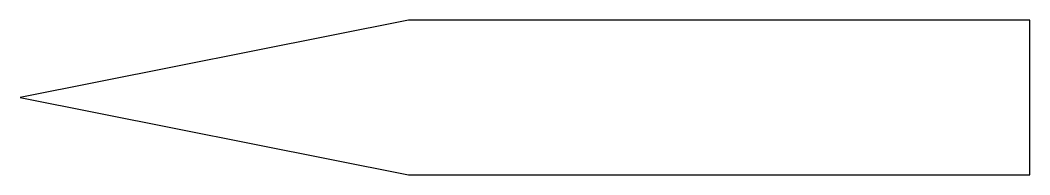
# Model space of a CAD drawing. Header units: millimetres. Extents: x -50 to 80, y 0 to 20.
import ezdxf

# ---------------------------------------------------------------- set-up
doc = ezdxf.new("R2010")
doc.units = ezdxf.units.MM

msp = doc.modelspace()

# ---------------------------------------------------------------- linework, layer by layer
msp.add_lwpolyline([(0, 0), (80, 0), (80, 20), (0, 20), (-50, 10)], close=True)

doc.saveas('drawing.dxf')
